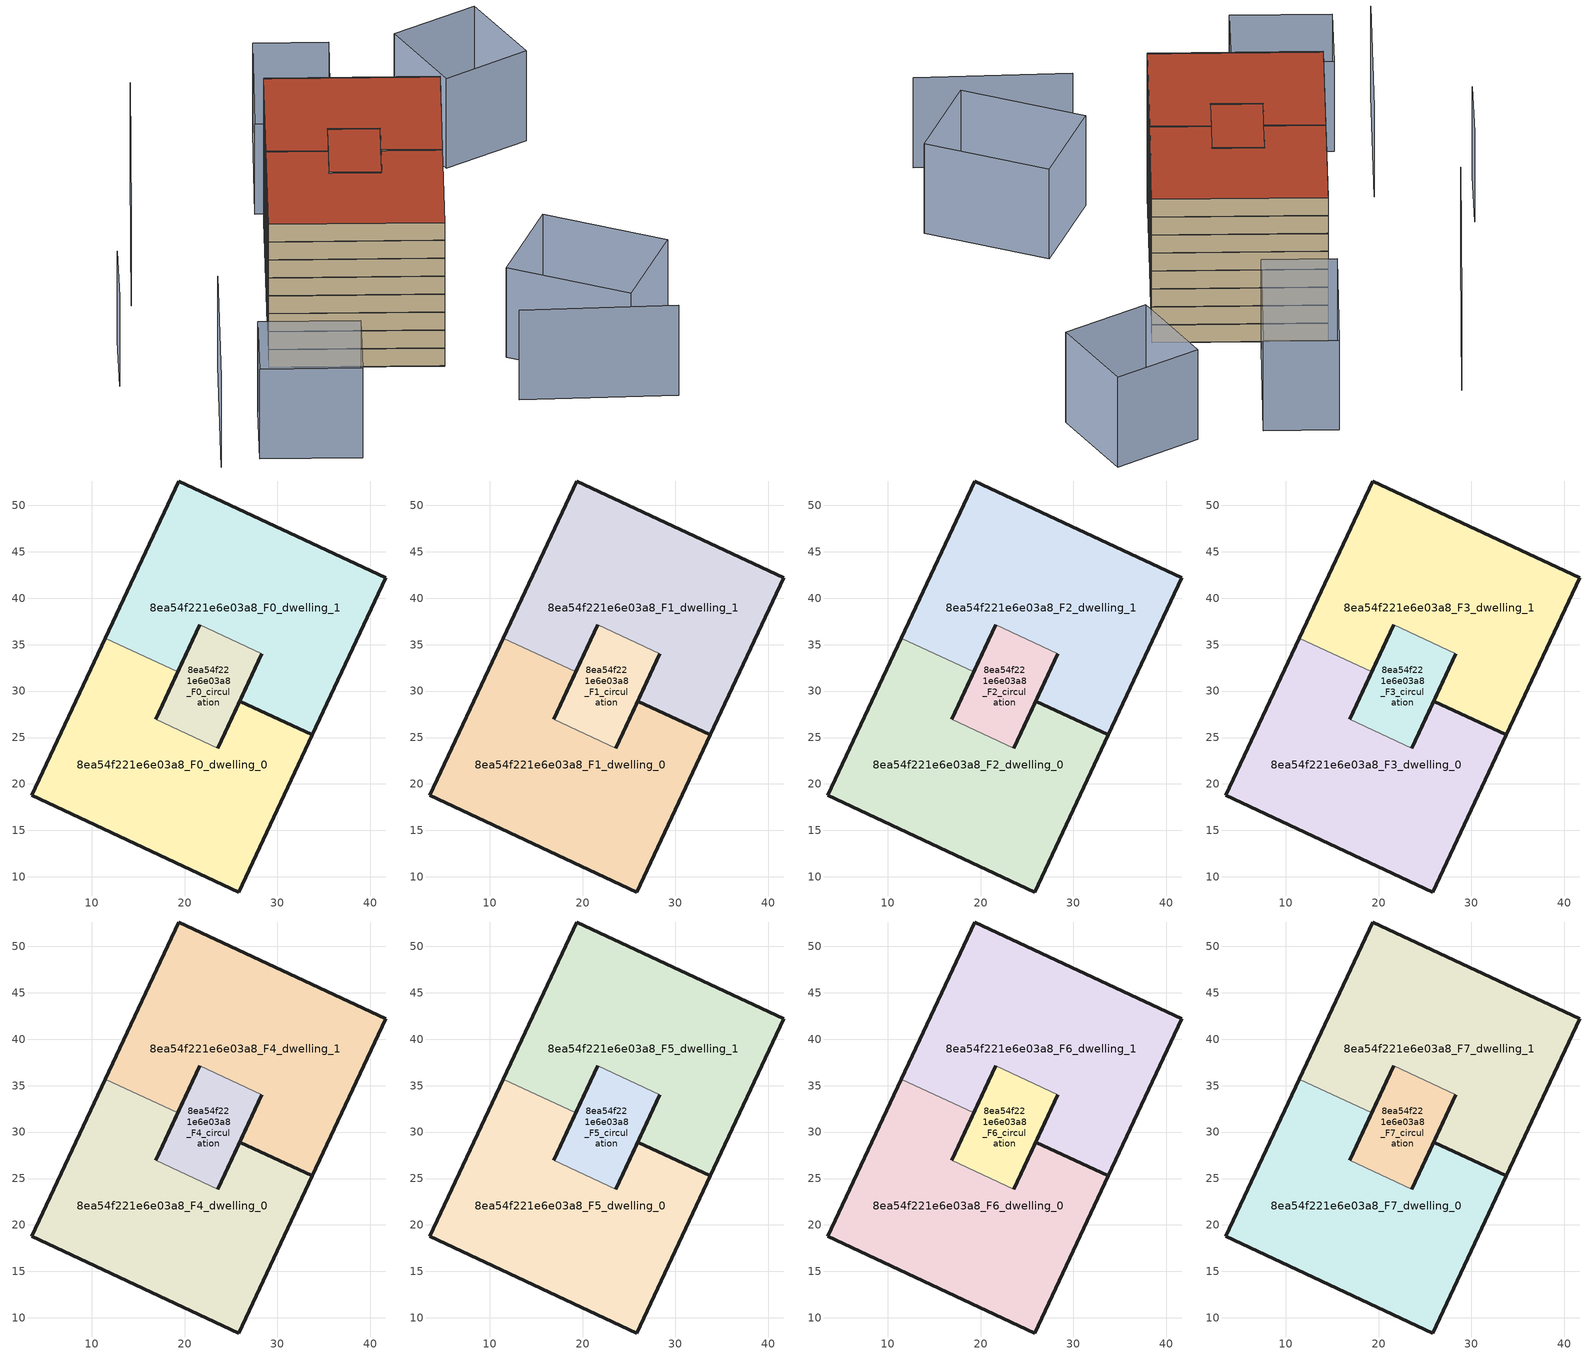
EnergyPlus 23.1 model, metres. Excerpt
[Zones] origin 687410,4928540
8ea54f221e6e03a8_F0_dwelling_0
 floor ground (EU_floor_Construction): 25.86,8.37 33.76,25.28 25.95,28.93 23.58,23.85 16.89,26.98 19.26,32.06 11.45,35.71 3.54,18.8 z0
 wall outside (EU_wall_Construction): 19.26,32.06 16.89,26.98 / 23.58,23.85 25.95,28.93 33.76,25.28 25.86,8.37 3.54,18.8 11.45,35.71 z0:3
 wall to 8ea54f221e6e03a8_F0_dwelling_1 (EU_wall_Construction): 11.45,35.71 19.26,32.06 z0:3
 wall to 8ea54f221e6e03a8_F0_circulation (EU_wall_Construction): 16.89,26.98 23.58,23.85 z0:3
8ea54f221e6e03a8_F0_dwelling_1
 floor ground (EU_floor_Construction): 33.76,25.28 41.67,42.18 19.35,52.62 11.45,35.71 19.26,32.06 21.63,37.13 28.32,34 25.95,28.93 z0
 wall outside (EU_wall_Construction): 21.63,37.13 19.26,32.06 / 11.45,35.71 19.35,52.62 41.67,42.18 33.76,25.28 / 33.76,25.27 25.95,28.93 28.32,34 z0:3
 wall to 8ea54f221e6e03a8_F0_circulation (EU_wall_Construction): 28.32,34 21.63,37.13 z0:3
8ea54f221e6e03a8_F0_circulation
 floor ground (EU_floor_Construction): 23.58,23.85 28.32,34 21.63,37.13 16.89,26.98 z0
 wall outside (EU_wall_Construction): 16.89,26.98 21.63,37.13 / 28.32,34 23.58,23.85 z0:3
8ea54f221e6e03a8_F1_dwelling_0
 floor to 8ea54f221e6e03a8_F0_dwelling_0 (EU_floor_Construction): 25.86,8.37 33.76,25.28 25.95,28.93 23.58,23.85 16.89,26.98 19.26,32.06 11.45,35.71 3.54,18.8 z3
 wall outside (EU_wall_Construction): 19.26,32.06 16.89,26.98 / 23.58,23.85 25.95,28.93 33.76,25.28 25.86,8.37 3.54,18.8 11.45,35.71 z3:6
 wall to 8ea54f221e6e03a8_F1_dwelling_1 (EU_wall_Construction): 11.45,35.71 19.26,32.06 z3:6
 wall to 8ea54f221e6e03a8_F1_circulation (EU_wall_Construction): 16.89,26.98 23.58,23.85 z3:6
8ea54f221e6e03a8_F1_dwelling_1
 floor to 8ea54f221e6e03a8_F0_dwelling_1 (EU_floor_Construction): 33.76,25.28 41.67,42.18 19.35,52.62 11.45,35.71 19.26,32.06 21.63,37.13 28.32,34 25.95,28.93 z3
 wall outside (EU_wall_Construction): 21.63,37.13 19.26,32.06 / 11.45,35.71 19.35,52.62 41.67,42.18 33.76,25.28 / 33.76,25.27 25.95,28.93 28.32,34 z3:6
 wall to 8ea54f221e6e03a8_F1_circulation (EU_wall_Construction): 28.32,34 21.63,37.13 z3:6
8ea54f221e6e03a8_F1_circulation
 floor to 8ea54f221e6e03a8_F0_circulation (EU_floor_Construction): 23.58,23.85 28.32,34 21.63,37.13 16.89,26.98 z3
 wall outside (EU_wall_Construction): 16.89,26.98 21.63,37.13 / 28.32,34 23.58,23.85 z3:6
8ea54f221e6e03a8_F2_dwelling_0
 floor to 8ea54f221e6e03a8_F1_dwelling_0 (EU_floor_Construction): 25.86,8.37 33.76,25.28 25.95,28.93 23.58,23.85 16.89,26.98 19.26,32.06 11.45,35.71 3.54,18.8 z6
 wall outside (EU_wall_Construction): 19.26,32.06 16.89,26.98 / 23.58,23.85 25.95,28.93 33.76,25.28 25.86,8.37 3.54,18.8 11.45,35.71 z6:9
 wall to 8ea54f221e6e03a8_F2_dwelling_1 (EU_wall_Construction): 11.45,35.71 19.26,32.06 z6:9
 wall to 8ea54f221e6e03a8_F2_circulation (EU_wall_Construction): 16.89,26.98 23.58,23.85 z6:9
8ea54f221e6e03a8_F2_dwelling_1
 floor to 8ea54f221e6e03a8_F1_dwelling_1 (EU_floor_Construction): 33.76,25.28 41.67,42.18 19.35,52.62 11.45,35.71 19.26,32.06 21.63,37.13 28.32,34 25.95,28.93 z6
 wall outside (EU_wall_Construction): 21.63,37.13 19.26,32.06 / 11.45,35.71 19.35,52.62 41.67,42.18 33.76,25.28 / 33.76,25.27 25.95,28.93 28.32,34 z6:9
 wall to 8ea54f221e6e03a8_F2_circulation (EU_wall_Construction): 28.32,34 21.63,37.13 z6:9
8ea54f221e6e03a8_F2_circulation
 floor to 8ea54f221e6e03a8_F1_circulation (EU_floor_Construction): 23.58,23.85 28.32,34 21.63,37.13 16.89,26.98 z6
 wall outside (EU_wall_Construction): 16.89,26.98 21.63,37.13 / 28.32,34 23.58,23.85 z6:9
8ea54f221e6e03a8_F3_dwelling_0
 floor to 8ea54f221e6e03a8_F2_dwelling_0 (EU_floor_Construction): 25.86,8.37 33.76,25.28 25.95,28.93 23.58,23.85 16.89,26.98 19.26,32.06 11.45,35.71 3.54,18.8 z9
 wall outside (EU_wall_Construction): 19.26,32.06 16.89,26.98 / 23.58,23.85 25.95,28.93 33.76,25.28 25.86,8.37 3.54,18.8 11.45,35.71 z9:12
 wall to 8ea54f221e6e03a8_F3_dwelling_1 (EU_wall_Construction): 11.45,35.71 19.26,32.06 z9:12
 wall to 8ea54f221e6e03a8_F3_circulation (EU_wall_Construction): 16.89,26.98 23.58,23.85 z9:12
8ea54f221e6e03a8_F3_dwelling_1
 floor to 8ea54f221e6e03a8_F2_dwelling_1 (EU_floor_Construction): 33.76,25.28 41.67,42.18 19.35,52.62 11.45,35.71 19.26,32.06 21.63,37.13 28.32,34 25.95,28.93 z9
 wall outside (EU_wall_Construction): 21.63,37.13 19.26,32.06 / 11.45,35.71 19.35,52.62 41.67,42.18 33.76,25.28 / 33.76,25.27 25.95,28.93 28.32,34 z9:12
 wall to 8ea54f221e6e03a8_F3_circulation (EU_wall_Construction): 28.32,34 21.63,37.13 z9:12
8ea54f221e6e03a8_F3_circulation
 floor to 8ea54f221e6e03a8_F2_circulation (EU_floor_Construction): 23.58,23.85 28.32,34 21.63,37.13 16.89,26.98 z9
 wall outside (EU_wall_Construction): 16.89,26.98 21.63,37.13 / 28.32,34 23.58,23.85 z9:12
8ea54f221e6e03a8_F4_dwelling_0
 floor to 8ea54f221e6e03a8_F3_dwelling_0 (EU_floor_Construction): 25.86,8.37 33.76,25.28 25.95,28.93 23.58,23.85 16.89,26.98 19.26,32.06 11.45,35.71 3.54,18.8 z12
 wall outside (EU_wall_Construction): 19.26,32.06 16.89,26.98 / 23.58,23.85 25.95,28.93 33.76,25.28 25.86,8.37 3.54,18.8 11.45,35.71 z12:15
 wall to 8ea54f221e6e03a8_F4_dwelling_1 (EU_wall_Construction): 11.45,35.71 19.26,32.06 z12:15
 wall to 8ea54f221e6e03a8_F4_circulation (EU_wall_Construction): 16.89,26.98 23.58,23.85 z12:15
8ea54f221e6e03a8_F4_dwelling_1
 floor to 8ea54f221e6e03a8_F3_dwelling_1 (EU_floor_Construction): 33.76,25.28 41.67,42.18 19.35,52.62 11.45,35.71 19.26,32.06 21.63,37.13 28.32,34 25.95,28.93 z12
 wall outside (EU_wall_Construction): 21.63,37.13 19.26,32.06 / 11.45,35.71 19.35,52.62 41.67,42.18 33.76,25.28 / 33.76,25.27 25.95,28.93 28.32,34 z12:15
 wall to 8ea54f221e6e03a8_F4_circulation (EU_wall_Construction): 28.32,34 21.63,37.13 z12:15
8ea54f221e6e03a8_F4_circulation
 floor to 8ea54f221e6e03a8_F3_circulation (EU_floor_Construction): 23.58,23.85 28.32,34 21.63,37.13 16.89,26.98 z12
 wall outside (EU_wall_Construction): 16.89,26.98 21.63,37.13 / 28.32,34 23.58,23.85 z12:15
8ea54f221e6e03a8_F5_dwelling_0
 floor to 8ea54f221e6e03a8_F4_dwelling_0 (EU_floor_Construction): 25.86,8.37 33.76,25.28 25.95,28.93 23.58,23.85 16.89,26.98 19.26,32.06 11.45,35.71 3.54,18.8 z15
 wall outside (EU_wall_Construction): 19.26,32.06 16.89,26.98 / 23.58,23.85 25.95,28.93 33.76,25.28 25.86,8.37 3.54,18.8 11.45,35.71 z15:18
 wall to 8ea54f221e6e03a8_F5_dwelling_1 (EU_wall_Construction): 11.45,35.71 19.26,32.06 z15:18
 wall to 8ea54f221e6e03a8_F5_circulation (EU_wall_Construction): 16.89,26.98 23.58,23.85 z15:18
8ea54f221e6e03a8_F5_dwelling_1
 floor to 8ea54f221e6e03a8_F4_dwelling_1 (EU_floor_Construction): 33.76,25.28 41.67,42.18 19.35,52.62 11.45,35.71 19.26,32.06 21.63,37.13 28.32,34 25.95,28.93 z15
 wall outside (EU_wall_Construction): 21.63,37.13 19.26,32.06 / 11.45,35.71 19.35,52.62 41.67,42.18 33.76,25.28 / 33.76,25.27 25.95,28.93 28.32,34 z15:18
 wall to 8ea54f221e6e03a8_F5_circulation (EU_wall_Construction): 28.32,34 21.63,37.13 z15:18
8ea54f221e6e03a8_F5_circulation
 floor to 8ea54f221e6e03a8_F4_circulation (EU_floor_Construction): 23.58,23.85 28.32,34 21.63,37.13 16.89,26.98 z15
 wall outside (EU_wall_Construction): 16.89,26.98 21.63,37.13 / 28.32,34 23.58,23.85 z15:18
8ea54f221e6e03a8_F6_dwelling_0
 floor to 8ea54f221e6e03a8_F5_dwelling_0 (EU_floor_Construction): 25.86,8.37 33.76,25.28 25.95,28.93 23.58,23.85 16.89,26.98 19.26,32.06 11.45,35.71 3.54,18.8 z18
 wall outside (EU_wall_Construction): 19.26,32.06 16.89,26.98 / 23.58,23.85 25.95,28.93 33.76,25.28 25.86,8.37 3.54,18.8 11.45,35.71 z18:21
 wall to 8ea54f221e6e03a8_F6_dwelling_1 (EU_wall_Construction): 11.45,35.71 19.26,32.06 z18:21
 wall to 8ea54f221e6e03a8_F6_circulation (EU_wall_Construction): 16.89,26.98 23.58,23.85 z18:21
8ea54f221e6e03a8_F6_dwelling_1
 floor to 8ea54f221e6e03a8_F5_dwelling_1 (EU_floor_Construction): 33.76,25.28 41.67,42.18 19.35,52.62 11.45,35.71 19.26,32.06 21.63,37.13 28.32,34 25.95,28.93 z18
 wall outside (EU_wall_Construction): 21.63,37.13 19.26,32.06 / 11.45,35.71 19.35,52.62 41.67,42.18 33.76,25.28 / 33.76,25.27 25.95,28.93 28.32,34 z18:21
 wall to 8ea54f221e6e03a8_F6_circulation (EU_wall_Construction): 28.32,34 21.63,37.13 z18:21
8ea54f221e6e03a8_F6_circulation
 floor to 8ea54f221e6e03a8_F5_circulation (EU_floor_Construction): 23.58,23.85 28.32,34 21.63,37.13 16.89,26.98 z18
 wall outside (EU_wall_Construction): 16.89,26.98 21.63,37.13 / 28.32,34 23.58,23.85 z18:21
8ea54f221e6e03a8_F7_dwelling_0
 floor to 8ea54f221e6e03a8_F6_dwelling_0 (EU_floor_Construction): 25.86,8.37 33.76,25.28 25.95,28.93 23.58,23.85 16.89,26.98 19.26,32.06 11.45,35.71 3.54,18.8 z21
 wall outside (EU_wall_Construction): 19.26,32.06 16.89,26.98 / 23.58,23.85 25.95,28.93 33.76,25.28 25.86,8.37 3.54,18.8 11.45,35.71 z21:24
 wall to 8ea54f221e6e03a8_F7_dwelling_1 (EU_wall_Construction): 11.45,35.71 19.26,32.06 z21:24
 wall to 8ea54f221e6e03a8_F7_circulation (EU_wall_Construction): 16.89,26.98 23.58,23.85 z21:24
 roof outside (EU_roof_Construction): 25.95,28.93 33.76,25.28 25.86,8.37 3.54,18.8 11.45,35.71 19.26,32.06 16.89,26.98 23.58,23.85 z24
8ea54f221e6e03a8_F7_dwelling_1
 floor to 8ea54f221e6e03a8_F6_dwelling_1 (EU_floor_Construction): 33.76,25.28 41.67,42.18 19.35,52.62 11.45,35.71 19.26,32.06 21.63,37.13 28.32,34 25.95,28.93 z21
 wall outside (EU_wall_Construction): 21.63,37.13 19.26,32.06 / 11.45,35.71 19.35,52.62 41.67,42.18 33.76,25.28 / 33.76,25.27 25.95,28.93 28.32,34 z21:24
 wall to 8ea54f221e6e03a8_F7_circulation (EU_wall_Construction): 28.32,34 21.63,37.13 z21:24
 roof outside (EU_roof_Construction): 41.67,42.18 33.76,25.28 25.95,28.93 28.32,34 21.63,37.13 19.26,32.06 11.45,35.71 19.35,52.62 z24
8ea54f221e6e03a8_F7_circulation
 floor to 8ea54f221e6e03a8_F6_circulation (EU_floor_Construction): 23.58,23.85 28.32,34 21.63,37.13 16.89,26.98 z21
 wall outside (EU_wall_Construction): 16.89,26.98 21.63,37.13 / 28.32,34 23.58,23.85 z21:24
 roof outside (EU_roof_Construction): 28.32,34 23.58,23.85 16.89,26.98 21.63,37.13 z24
shading: 31.44,-3.94 51.94,-12.7 / -2.67,22.41 -13.56,-1.01 / -12.46,34.3 -17.22,23.76 / 8.08,72.09 -6.73,41.5 / -7.8,-1.5 -2.75,9.43 / -2.75,9.43 10.29,3.41 / 10.29,3.41 5.24,-7.52 / 5.24,-7.52 -7.8,-1.5 / 57.98,3.03 47.37,-6.99 / 47.37,-6.99 34.53,6.59 / 34.53,6.59 45.14,16.62 / 45.14,16.62 57.98,3.03 / 61.37,54.99 48.22,53.58 / 48.22,53.58 46.78,67.07 / 46.78,67.07 59.93,68.48 / 59.93,68.48 61.37,54.99 / 27.89,73.65 37.54,69.09 / 37.54,69.09 28.68,50.35 / 28.68,50.35 19.03,54.91 / 19.03,54.91 27.89,73.65 z0:15
[Building]
EU S2 Campaign: North Axis=0; Terrain=City; Solar Distribution=FullExterior
[Site:Location]
Bologna: Latitude=44.5; Longitude=11.25; Time Zone=1; Elevation=37
[SizingPeriod:WeatherFileDays]
AnnualSizingPeriod: Begin Month=1; Begin Day of Month=1; End Month=12; End Day of Month=31; Day of Week for Start Day=Monday; Use Weather File Daylight Saving Period=No; Use Weather File Rain and Snow Indicators=No
[MATERIAL]
EU_InternalMass_Material: Roughness=MediumRough; Thickness=0.1; Conductivity=1; Density=1800; Specific Heat=900; Thermal Absorptance=0.9; Solar Absorptance=0.7; Visible Absorptance=0.7
[MATERIAL:NOMASS] Roughness=MediumRough; Thermal Absorptance=0.9; Solar Absorptance=0.7; Visible Absorptance=0.7
Name | Thermal Resistance
EU_wall_NoMass | 0.905828
EU_roof_NoMass | 0.37593
EU_floor_NoMass | 0.67114
[CONSTRUCTION]
EU_wall_Construction: EU_wall_NoMass
EU_roof_Construction: EU_roof_NoMass
EU_floor_Construction: EU_floor_NoMass
EU_InternalMass_Construction: EU_InternalMass_Material
[ZONE] Type=1; Multiplier=1; Ceiling Height=autocalculate; Floor Area=autocalculate; Part of Total Floor Area=Yes
Name | Volume
8ea54f221e6e03a8_F0_dwelling_0; 8ea54f221e6e03a8_F1_dwelling_0; 8ea54f221e6e03a8_F2_dwelling_0; 8ea54f221e6e03a8_F3_dwelling_0; 8ea54f221e6e03a8_F4_dwelling_0; 8ea54f221e6e03a8_F5_dwelling_0; 8ea54f221e6e03a8_F6_dwelling_0; 8ea54f221e6e03a8_F7_dwelling_0 | 1255.3
8ea54f221e6e03a8_F0_dwelling_1; 8ea54f221e6e03a8_F1_dwelling_1; 8ea54f221e6e03a8_F2_dwelling_1; 8ea54f221e6e03a8_F3_dwelling_1; 8ea54f221e6e03a8_F4_dwelling_1; 8ea54f221e6e03a8_F5_dwelling_1; 8ea54f221e6e03a8_F6_dwelling_1; 8ea54f221e6e03a8_F7_dwelling_1 | 1255.27
8ea54f221e6e03a8_F0_circulation; 8ea54f221e6e03a8_F1_circulation; 8ea54f221e6e03a8_F2_circulation; 8ea54f221e6e03a8_F3_circulation; 8ea54f221e6e03a8_F4_circulation; 8ea54f221e6e03a8_F5_circulation; 8ea54f221e6e03a8_F6_circulation; 8ea54f221e6e03a8_F7_circulation | 248.309
[INTERNALMASS] Construction=EU_InternalMass_Construction; Surface Area=418.417
Name | Zone or ZoneList
8ea54f221e6e03a8_F0_dwelling_0_EU_InternalMass | 8ea54f221e6e03a8_F0_dwelling_0
8ea54f221e6e03a8_F0_dwelling_1_EU_InternalMass | 8ea54f221e6e03a8_F0_dwelling_1
8ea54f221e6e03a8_F1_dwelling_0_EU_InternalMass | 8ea54f221e6e03a8_F1_dwelling_0
8ea54f221e6e03a8_F1_dwelling_1_EU_InternalMass | 8ea54f221e6e03a8_F1_dwelling_1
8ea54f221e6e03a8_F2_dwelling_0_EU_InternalMass | 8ea54f221e6e03a8_F2_dwelling_0
8ea54f221e6e03a8_F2_dwelling_1_EU_InternalMass | 8ea54f221e6e03a8_F2_dwelling_1
8ea54f221e6e03a8_F3_dwelling_0_EU_InternalMass | 8ea54f221e6e03a8_F3_dwelling_0
8ea54f221e6e03a8_F3_dwelling_1_EU_InternalMass | 8ea54f221e6e03a8_F3_dwelling_1
8ea54f221e6e03a8_F4_dwelling_0_EU_InternalMass | 8ea54f221e6e03a8_F4_dwelling_0
8ea54f221e6e03a8_F4_dwelling_1_EU_InternalMass | 8ea54f221e6e03a8_F4_dwelling_1
8ea54f221e6e03a8_F5_dwelling_0_EU_InternalMass | 8ea54f221e6e03a8_F5_dwelling_0
8ea54f221e6e03a8_F5_dwelling_1_EU_InternalMass | 8ea54f221e6e03a8_F5_dwelling_1
8ea54f221e6e03a8_F6_dwelling_0_EU_InternalMass | 8ea54f221e6e03a8_F6_dwelling_0
8ea54f221e6e03a8_F6_dwelling_1_EU_InternalMass | 8ea54f221e6e03a8_F6_dwelling_1
8ea54f221e6e03a8_F7_dwelling_0_EU_InternalMass | 8ea54f221e6e03a8_F7_dwelling_0
8ea54f221e6e03a8_F7_dwelling_1_EU_InternalMass | 8ea54f221e6e03a8_F7_dwelling_1
[OTHEREQUIPMENT] Fuel Type=Electricity; Design Level Calculation Method=Watts/Area; Power per Zone Floor Area=1; Fraction Latent=0; Fraction Radiant=0; Fraction Lost=0; Carbon Dioxide Generation Rate=0; EndUse Subcategory=EU_Step8_InternalGains
Name | Zone or ZoneList or Space or SpaceList | Schedule
EU_Step8_InternalGain_8ea54f221e6e03a8_F0_dwelling_0_f000 | 8ea54f221e6e03a8_F0_dwelling_0 | EU_Step8_GainSchedule_8ea54f221e6e03a8_F0_dwelling_0_f000
EU_Step8_InternalGain_8ea54f221e6e03a8_F0_dwelling_1_f000 | 8ea54f221e6e03a8_F0_dwelling_1 | EU_Step8_GainSchedule_8ea54f221e6e03a8_F0_dwelling_1_f000
EU_Step8_InternalGain_8ea54f221e6e03a8_F1_dwelling_0_f000 | 8ea54f221e6e03a8_F1_dwelling_0 | EU_Step8_GainSchedule_8ea54f221e6e03a8_F1_dwelling_0_f000
EU_Step8_InternalGain_8ea54f221e6e03a8_F1_dwelling_1_f000 | 8ea54f221e6e03a8_F1_dwelling_1 | EU_Step8_GainSchedule_8ea54f221e6e03a8_F1_dwelling_1_f000
EU_Step8_InternalGain_8ea54f221e6e03a8_F2_dwelling_0_f000 | 8ea54f221e6e03a8_F2_dwelling_0 | EU_Step8_GainSchedule_8ea54f221e6e03a8_F2_dwelling_0_f000
EU_Step8_InternalGain_8ea54f221e6e03a8_F2_dwelling_1_f000 | 8ea54f221e6e03a8_F2_dwelling_1 | EU_Step8_GainSchedule_8ea54f221e6e03a8_F2_dwelling_1_f000
EU_Step8_InternalGain_8ea54f221e6e03a8_F3_dwelling_0_f000 | 8ea54f221e6e03a8_F3_dwelling_0 | EU_Step8_GainSchedule_8ea54f221e6e03a8_F3_dwelling_0_f000
EU_Step8_InternalGain_8ea54f221e6e03a8_F3_dwelling_1_f000 | 8ea54f221e6e03a8_F3_dwelling_1 | EU_Step8_GainSchedule_8ea54f221e6e03a8_F3_dwelling_1_f000
EU_Step8_InternalGain_8ea54f221e6e03a8_F4_dwelling_0_f000 | 8ea54f221e6e03a8_F4_dwelling_0 | EU_Step8_GainSchedule_8ea54f221e6e03a8_F4_dwelling_0_f000
EU_Step8_InternalGain_8ea54f221e6e03a8_F4_dwelling_1_f000 | 8ea54f221e6e03a8_F4_dwelling_1 | EU_Step8_GainSchedule_8ea54f221e6e03a8_F4_dwelling_1_f000
EU_Step8_InternalGain_8ea54f221e6e03a8_F5_dwelling_0_f000 | 8ea54f221e6e03a8_F5_dwelling_0 | EU_Step8_GainSchedule_8ea54f221e6e03a8_F5_dwelling_0_f000
EU_Step8_InternalGain_8ea54f221e6e03a8_F5_dwelling_1_f000 | 8ea54f221e6e03a8_F5_dwelling_1 | EU_Step8_GainSchedule_8ea54f221e6e03a8_F5_dwelling_1_f000
EU_Step8_InternalGain_8ea54f221e6e03a8_F6_dwelling_0_f000 | 8ea54f221e6e03a8_F6_dwelling_0 | EU_Step8_GainSchedule_8ea54f221e6e03a8_F6_dwelling_0_f000
EU_Step8_InternalGain_8ea54f221e6e03a8_F6_dwelling_1_f000 | 8ea54f221e6e03a8_F6_dwelling_1 | EU_Step8_GainSchedule_8ea54f221e6e03a8_F6_dwelling_1_f000
EU_Step8_InternalGain_8ea54f221e6e03a8_F7_dwelling_0_f000 | 8ea54f221e6e03a8_F7_dwelling_0 | EU_Step8_GainSchedule_8ea54f221e6e03a8_F7_dwelling_0_f000
EU_Step8_InternalGain_8ea54f221e6e03a8_F7_dwelling_1_f000 | 8ea54f221e6e03a8_F7_dwelling_1 | EU_Step8_GainSchedule_8ea54f221e6e03a8_F7_dwelling_1_f000
[ZONEINFILTRATION:DESIGNFLOWRATE] Schedule=EU_AlwaysOn; Design Flow Rate Calculation Method=Flow/Area; Flow Rate per Floor Area=0.0005; Constant Term Coefficient=1; Temperature Term Coefficient=0; Velocity Term Coefficient=0; Velocity Squared Term Coefficient=0
Name | Zone or ZoneList or Space or SpaceList
EU_Circulation_Infiltration_8ea54f221e6e03a8_F0_circulation | 8ea54f221e6e03a8_F0_circulation
EU_Circulation_Infiltration_8ea54f221e6e03a8_F1_circulation | 8ea54f221e6e03a8_F1_circulation
EU_Circulation_Infiltration_8ea54f221e6e03a8_F2_circulation | 8ea54f221e6e03a8_F2_circulation
EU_Circulation_Infiltration_8ea54f221e6e03a8_F3_circulation | 8ea54f221e6e03a8_F3_circulation
EU_Circulation_Infiltration_8ea54f221e6e03a8_F4_circulation | 8ea54f221e6e03a8_F4_circulation
EU_Circulation_Infiltration_8ea54f221e6e03a8_F5_circulation | 8ea54f221e6e03a8_F5_circulation
EU_Circulation_Infiltration_8ea54f221e6e03a8_F6_circulation | 8ea54f221e6e03a8_F6_circulation
EU_Circulation_Infiltration_8ea54f221e6e03a8_F7_circulation | 8ea54f221e6e03a8_F7_circulation
[ZONEVENTILATION:DESIGNFLOWRATE] Schedule=EU_AlwaysOn; Design Flow Rate Calculation Method=AirChanges/Hour; Air Changes per Hour=0.73129; Ventilation Type=Natural; Fan Pressure Rise=0; Fan Total Efficiency=1; Constant Term Coefficient=1; Temperature Term Coefficient=0; Velocity Term Coefficient=0; Velocity Squared Term Coefficient=0; Minimum Indoor Temperature=-100; Maximum Indoor Temperature=100; Delta Temperature=-100; Minimum Outdoor Temperature=-100; Maximum Outdoor Temperature=100; Maximum Wind Speed=40
Name | Zone or ZoneList or Space or SpaceList
EU_ConstantAir_8ea54f221e6e03a8_F0_dwelling_0 | 8ea54f221e6e03a8_F0_dwelling_0
EU_ConstantAir_8ea54f221e6e03a8_F0_dwelling_1 | 8ea54f221e6e03a8_F0_dwelling_1
EU_ConstantAir_8ea54f221e6e03a8_F1_dwelling_0 | 8ea54f221e6e03a8_F1_dwelling_0
EU_ConstantAir_8ea54f221e6e03a8_F1_dwelling_1 | 8ea54f221e6e03a8_F1_dwelling_1
EU_ConstantAir_8ea54f221e6e03a8_F2_dwelling_0 | 8ea54f221e6e03a8_F2_dwelling_0
EU_ConstantAir_8ea54f221e6e03a8_F2_dwelling_1 | 8ea54f221e6e03a8_F2_dwelling_1
EU_ConstantAir_8ea54f221e6e03a8_F3_dwelling_0 | 8ea54f221e6e03a8_F3_dwelling_0
EU_ConstantAir_8ea54f221e6e03a8_F3_dwelling_1 | 8ea54f221e6e03a8_F3_dwelling_1
EU_ConstantAir_8ea54f221e6e03a8_F4_dwelling_0 | 8ea54f221e6e03a8_F4_dwelling_0
EU_ConstantAir_8ea54f221e6e03a8_F4_dwelling_1 | 8ea54f221e6e03a8_F4_dwelling_1
EU_ConstantAir_8ea54f221e6e03a8_F5_dwelling_0 | 8ea54f221e6e03a8_F5_dwelling_0
EU_ConstantAir_8ea54f221e6e03a8_F5_dwelling_1 | 8ea54f221e6e03a8_F5_dwelling_1
EU_ConstantAir_8ea54f221e6e03a8_F6_dwelling_0 | 8ea54f221e6e03a8_F6_dwelling_0
EU_ConstantAir_8ea54f221e6e03a8_F6_dwelling_1 | 8ea54f221e6e03a8_F6_dwelling_1
EU_ConstantAir_8ea54f221e6e03a8_F7_dwelling_0 | 8ea54f221e6e03a8_F7_dwelling_0
EU_ConstantAir_8ea54f221e6e03a8_F7_dwelling_1 | 8ea54f221e6e03a8_F7_dwelling_1
[HVACTEMPLATE:THERMOSTAT] Constant Heating Setpoint=20; Constant Cooling Setpoint=50
EU_HeatOnly_8ea54f221e6e03a8_F0_dwelling_0; EU_HeatOnly_8ea54f221e6e03a8_F0_dwelling_1; EU_HeatOnly_8ea54f221e6e03a8_F1_dwelling_0; EU_HeatOnly_8ea54f221e6e03a8_F1_dwelling_1; EU_HeatOnly_8ea54f221e6e03a8_F2_dwelling_0; EU_HeatOnly_8ea54f221e6e03a8_F2_dwelling_1; EU_HeatOnly_8ea54f221e6e03a8_F3_dwelling_0; EU_HeatOnly_8ea54f221e6e03a8_F3_dwelling_1; EU_HeatOnly_8ea54f221e6e03a8_F4_dwelling_0; EU_HeatOnly_8ea54f221e6e03a8_F4_dwelling_1; EU_HeatOnly_8ea54f221e6e03a8_F5_dwelling_0; EU_HeatOnly_8ea54f221e6e03a8_F5_dwelling_1; EU_HeatOnly_8ea54f221e6e03a8_F6_dwelling_0; EU_HeatOnly_8ea54f221e6e03a8_F6_dwelling_1; EU_HeatOnly_8ea54f221e6e03a8_F7_dwelling_0; EU_HeatOnly_8ea54f221e6e03a8_F7_dwelling_1
[HVACTEMPLATE:ZONE:IDEALLOADSAIRSYSTEM] System Availability Schedule=EU_AlwaysOn; Maximum Heating Supply Air Temperature=50; Minimum Cooling Supply Air Temperature=13; Maximum Heating Supply Air Humidity Ratio=0.0156; Minimum Cooling Supply Air Humidity Ratio=0.0077; Heating Limit=NoLimit; Cooling Limit=NoLimit; Heating Availability Schedule=EU_AlwaysOn; Cooling Availability Schedule=EU_CoolingOff; Dehumidification Control Type=ConstantSensibleHeatRatio; Cooling Sensible Heat Ratio=0.7; Dehumidification Setpoint=60; Humidification Control Type=None; Humidification Setpoint=30; Outdoor Air Method=None; Outdoor Air Flow Rate per Person=0.00944; Outdoor Air Flow Rate per Zone Floor Area=0; Outdoor Air Flow Rate per Zone=0; Demand Controlled Ventilation Type=None; Outdoor Air Economizer Type=NoEconomizer; Heat Recovery Type=None; Sensible Heat Recovery Effectiveness=0.7; Latent Heat Recovery Effectiveness=0.65
Name | Template Thermostat
8ea54f221e6e03a8_F0_dwelling_0 | EU_HeatOnly_8ea54f221e6e03a8_F0_dwelling_0
8ea54f221e6e03a8_F0_dwelling_1 | EU_HeatOnly_8ea54f221e6e03a8_F0_dwelling_1
8ea54f221e6e03a8_F1_dwelling_0 | EU_HeatOnly_8ea54f221e6e03a8_F1_dwelling_0
8ea54f221e6e03a8_F1_dwelling_1 | EU_HeatOnly_8ea54f221e6e03a8_F1_dwelling_1
8ea54f221e6e03a8_F2_dwelling_0 | EU_HeatOnly_8ea54f221e6e03a8_F2_dwelling_0
8ea54f221e6e03a8_F2_dwelling_1 | EU_HeatOnly_8ea54f221e6e03a8_F2_dwelling_1
8ea54f221e6e03a8_F3_dwelling_0 | EU_HeatOnly_8ea54f221e6e03a8_F3_dwelling_0
8ea54f221e6e03a8_F3_dwelling_1 | EU_HeatOnly_8ea54f221e6e03a8_F3_dwelling_1
8ea54f221e6e03a8_F4_dwelling_0 | EU_HeatOnly_8ea54f221e6e03a8_F4_dwelling_0
8ea54f221e6e03a8_F4_dwelling_1 | EU_HeatOnly_8ea54f221e6e03a8_F4_dwelling_1
8ea54f221e6e03a8_F5_dwelling_0 | EU_HeatOnly_8ea54f221e6e03a8_F5_dwelling_0
8ea54f221e6e03a8_F5_dwelling_1 | EU_HeatOnly_8ea54f221e6e03a8_F5_dwelling_1
8ea54f221e6e03a8_F6_dwelling_0 | EU_HeatOnly_8ea54f221e6e03a8_F6_dwelling_0
8ea54f221e6e03a8_F6_dwelling_1 | EU_HeatOnly_8ea54f221e6e03a8_F6_dwelling_1
8ea54f221e6e03a8_F7_dwelling_0 | EU_HeatOnly_8ea54f221e6e03a8_F7_dwelling_0
8ea54f221e6e03a8_F7_dwelling_1 | EU_HeatOnly_8ea54f221e6e03a8_F7_dwelling_1
[SIZING:ZONE] Zone Cooling Design Supply Air Temperature Input Method=SupplyAirTemperature; Zone Cooling Design Supply Air Temperature=13; Zone Heating Design Supply Air Temperature Input Method=SupplyAirTemperature; Zone Heating Design Supply Air Temperature=50; Zone Cooling Design Supply Air Humidity Ratio=0.008; Zone Heating Design Supply Air Humidity Ratio=0.008; Cooling Design Air Flow Method=DesignDay; Cooling Design Air Flow Rate=0; Cooling Minimum Air Flow per Zone Floor Area=0.000762; Cooling Minimum Air Flow=0; Cooling Minimum Air Flow Fraction=0.2; Heating Design Air Flow Method=DesignDay; Heating Design Air Flow Rate=0; Heating Maximum Air Flow per Zone Floor Area=0.002032; Heating Maximum Air Flow=0.141576; Heating Maximum Air Flow Fraction=0.3; Account for Dedicated Outdoor Air System=No; Dedicated Outdoor Air System Control Strategy=NeutralSupplyAir; Dedicated Outdoor Air Low Setpoint Temperature for Design=autosize; Dedicated Outdoor Air High Setpoint Temperature for Design=autosize; Zone Load Sizing Method=Sensible Load Only No Latent Load; Zone Latent Cooling Design Supply Air Humidity Ratio Input Method=HumidityRatioDifference; Zone Cooling Design Supply Air Humidity Ratio Difference=0.005; Zone Latent Heating Design Supply Air Humidity Ratio Input Method=HumidityRatioDifference; Zone Humidification Design Supply Air Humidity Ratio Difference=0.005
8ea54f221e6e03a8_F0_dwelling_0; 8ea54f221e6e03a8_F0_dwelling_1; 8ea54f221e6e03a8_F1_dwelling_0; 8ea54f221e6e03a8_F1_dwelling_1; 8ea54f221e6e03a8_F2_dwelling_0; 8ea54f221e6e03a8_F2_dwelling_1; 8ea54f221e6e03a8_F3_dwelling_0; 8ea54f221e6e03a8_F3_dwelling_1; 8ea54f221e6e03a8_F4_dwelling_0; 8ea54f221e6e03a8_F4_dwelling_1; 8ea54f221e6e03a8_F5_dwelling_0; 8ea54f221e6e03a8_F5_dwelling_1; 8ea54f221e6e03a8_F6_dwelling_0; 8ea54f221e6e03a8_F6_dwelling_1; 8ea54f221e6e03a8_F7_dwelling_0; 8ea54f221e6e03a8_F7_dwelling_1
[SCHEDULE:CONSTANT]
Name | Hourly Value
EU_AlwaysOn | 1
EU_CoolingOff | 0
[SCHEDULE:FILE] Column Number=1; Rows to Skip at Top=0; Number of Hours of Data=8760; Column Separator=Comma; Interpolate to Timestep=No; Minutes per Item=60; Adjust Schedule for Daylight Savings=Yes
Name | File
EU_Step8_GainSchedule_8ea54f221e6e03a8_F0_dwelling_0_f000 | ../../schedules/8ea54f221e6e03a8/8ea54f221e6e03a8_F0_dwelling_0_f000_gain.csv
EU_Step8_GainSchedule_8ea54f221e6e03a8_F0_dwelling_1_f000 | ../../schedules/8ea54f221e6e03a8/8ea54f221e6e03a8_F0_dwelling_1_f000_gain.csv
EU_Step8_GainSchedule_8ea54f221e6e03a8_F1_dwelling_0_f000 | ../../schedules/8ea54f221e6e03a8/8ea54f221e6e03a8_F1_dwelling_0_f000_gain.csv
EU_Step8_GainSchedule_8ea54f221e6e03a8_F1_dwelling_1_f000 | ../../schedules/8ea54f221e6e03a8/8ea54f221e6e03a8_F1_dwelling_1_f000_gain.csv
EU_Step8_GainSchedule_8ea54f221e6e03a8_F2_dwelling_0_f000 | ../../schedules/8ea54f221e6e03a8/8ea54f221e6e03a8_F2_dwelling_0_f000_gain.csv
EU_Step8_GainSchedule_8ea54f221e6e03a8_F2_dwelling_1_f000 | ../../schedules/8ea54f221e6e03a8/8ea54f221e6e03a8_F2_dwelling_1_f000_gain.csv
EU_Step8_GainSchedule_8ea54f221e6e03a8_F3_dwelling_0_f000 | ../../schedules/8ea54f221e6e03a8/8ea54f221e6e03a8_F3_dwelling_0_f000_gain.csv
EU_Step8_GainSchedule_8ea54f221e6e03a8_F3_dwelling_1_f000 | ../../schedules/8ea54f221e6e03a8/8ea54f221e6e03a8_F3_dwelling_1_f000_gain.csv
EU_Step8_GainSchedule_8ea54f221e6e03a8_F4_dwelling_0_f000 | ../../schedules/8ea54f221e6e03a8/8ea54f221e6e03a8_F4_dwelling_0_f000_gain.csv
EU_Step8_GainSchedule_8ea54f221e6e03a8_F4_dwelling_1_f000 | ../../schedules/8ea54f221e6e03a8/8ea54f221e6e03a8_F4_dwelling_1_f000_gain.csv
EU_Step8_GainSchedule_8ea54f221e6e03a8_F5_dwelling_0_f000 | ../../schedules/8ea54f221e6e03a8/8ea54f221e6e03a8_F5_dwelling_0_f000_gain.csv
EU_Step8_GainSchedule_8ea54f221e6e03a8_F5_dwelling_1_f000 | ../../schedules/8ea54f221e6e03a8/8ea54f221e6e03a8_F5_dwelling_1_f000_gain.csv
EU_Step8_GainSchedule_8ea54f221e6e03a8_F6_dwelling_0_f000 | ../../schedules/8ea54f221e6e03a8/8ea54f221e6e03a8_F6_dwelling_0_f000_gain.csv
EU_Step8_GainSchedule_8ea54f221e6e03a8_F6_dwelling_1_f000 | ../../schedules/8ea54f221e6e03a8/8ea54f221e6e03a8_F6_dwelling_1_f000_gain.csv
EU_Step8_GainSchedule_8ea54f221e6e03a8_F7_dwelling_0_f000 | ../../schedules/8ea54f221e6e03a8/8ea54f221e6e03a8_F7_dwelling_0_f000_gain.csv
EU_Step8_GainSchedule_8ea54f221e6e03a8_F7_dwelling_1_f000 | ../../schedules/8ea54f221e6e03a8/8ea54f221e6e03a8_F7_dwelling_1_f000_gain.csv
